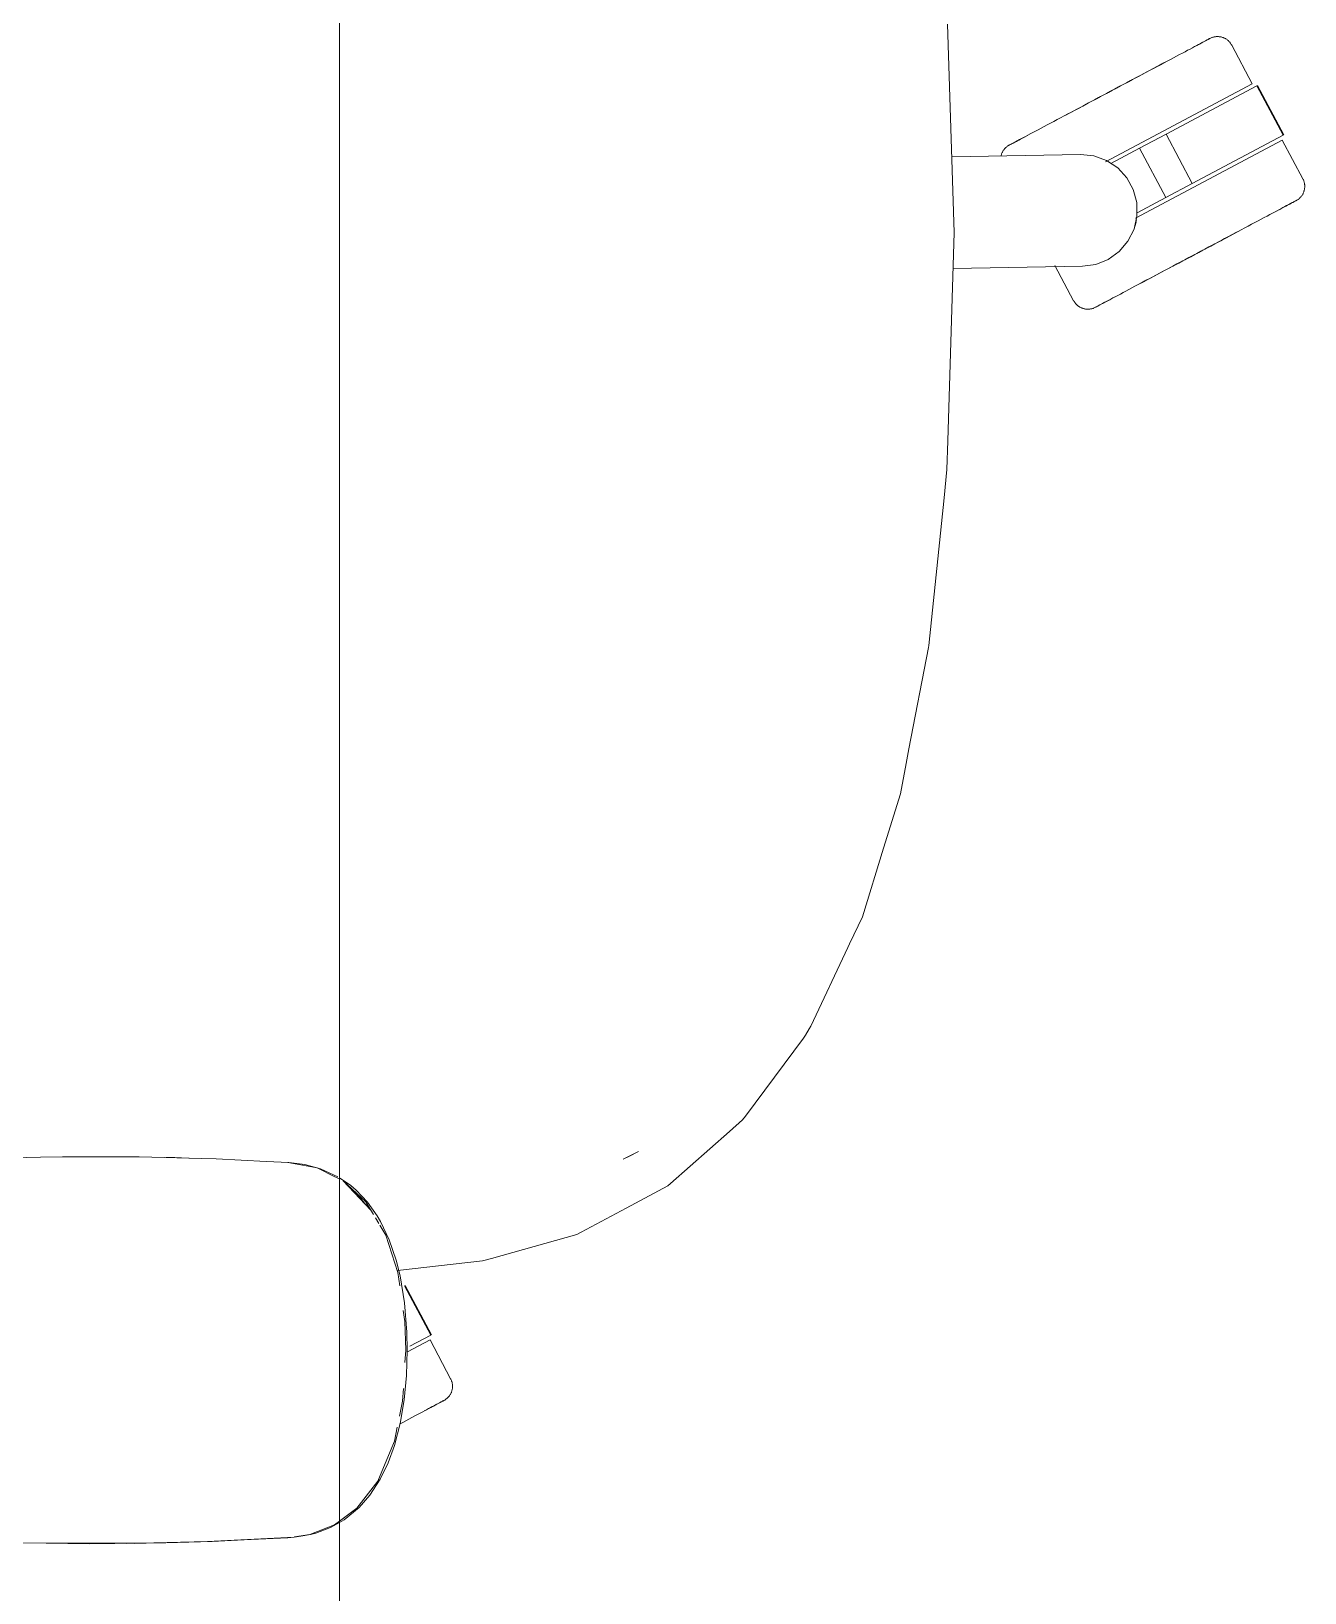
# Model space of a CAD drawing. Header units: millimetres. Extents: x 155927 to 317870, y -36033 to 97293.
# Drawn here: x 226562.2 to 226881, y 10103.1 to 10494.2 of the extents above; entities that cross this region are included whole.
import ezdxf

# ---------------------------------------------------------------- set-up
doc = ezdxf.new("R2010")
doc.units = ezdxf.units.MM
doc.header["$MEASUREMENT"] = 0
doc.layers.add('G-IMPT', color=8, linetype='CONTINUOUS', lineweight=9)
doc.layers.add('I-FURN', color=8, linetype='CONTINUOUS', lineweight=9)

msp = doc.modelspace()

# ---------------------------------------------------------------- linework, layer by layer
at = {"layer": 'G-IMPT'}
for p, q in [((226791.57, 10496.02), (226793.27, 10443.84)), ((226793.27, 10443.84), (226791.66, 10391.67)), ((226791.66, 10391.67), (226791.43, 10384.42)), ((226790.7, 10377.35), (226791.43, 10384.42)), ((226786.88, 10340.36), (226790.7, 10377.35)), ((226781.92, 10314.52), (226786.79, 10339.9)), ((226786.88, 10340.36), (226786.79, 10339.9)), ((226779.76, 10303.25), (226781.22, 10310.85)), ((226781.92, 10314.52), (226781.22, 10310.85)), ((226775.57, 10289.64), (226779.76, 10303.25)), ((226770.25, 10272.37), (226775.57, 10289.64)), ((226770.25, 10272.37), (226767.06, 10265.61)), ((226757.36, 10245.05), (226766.62, 10264.69)), ((226766.62, 10264.69), (226767.06, 10265.61)), ((226755.99, 10242.76), (226756.93, 10244.34)), ((226757.36, 10245.05), (226756.93, 10244.34)), ((226755.53, 10241.99), (226740.96, 10222.49)), ((226755.53, 10241.99), (226755.99, 10242.76)), ((226736.98, 10218.65), (226740.24, 10221.52)), ((226740.96, 10222.49), (226740.24, 10221.52)), ((226736.98, 10218.65), (226722.19, 10205.64)), ((226714.23, 10213.66), (226710.34, 10211.7)), ((226714.23, 10213.66), (226711.93, 10212.48)), ((226564.52, 10212.24), (226552.22, 10211.95)), ((226564.52, 10212.24), (226569.99, 10212.32)), ((226584.71, 10212.32), (226569.99, 10212.32)), ((226589.22, 10212.27), (226584.71, 10212.32)), ((226589.22, 10212.27), (226604.89, 10211.89)), ((226595.95, 10212.1), (226598.16, 10212.1)), ((226601.49, 10211.95), (226598.16, 10212.1)), ((226604.89, 10211.89), (226608.43, 10211.77)), ((226620.99, 10211.15), (226608.43, 10211.77)), ((226620.99, 10211.15), (226626.66, 10210.87)), ((226633.78, 10209.5), (226626.43, 10210.87)), ((226626.66, 10210.87), (226630.67, 10210.37)), ((226630.67, 10210.37), (226634.62, 10209.31)), ((226638.04, 10207.4), (226633.78, 10209.5)), ((226638.95, 10207.32), (226634.62, 10209.31)), ((226711.93, 10212.48), (226710.34, 10211.7)), ((226638.04, 10207.4), (226639.31, 10206.77)), ((226639.31, 10207.07), (226642.17, 10205.12)), ((226640.28, 10206.3), (226642.69, 10204.06)), ((226647.18, 10198.9), (226640.28, 10206.3)), ((226645.98, 10200.99), (226640.28, 10206.3)), ((226722.19, 10205.64), (226721.53, 10205.05)), ((226643.49, 10203.98), (226642.17, 10205.12)), ((226645.77, 10200.53), (226642.69, 10204.06)), ((226643.49, 10203.98), (226646.35, 10200.94)), ((226711.09, 10199.47), (226721.53, 10205.05)), ((226647.18, 10198.9), (226645.9, 10200.37)), ((226647.87, 10197.84), (226645.98, 10200.99)), ((226646.35, 10200.94), (226648.8, 10197.48)), ((226649.6, 10196.11), (226648.8, 10197.48)), ((226699.86, 10193.46), (226711.09, 10199.47)), ((226649.2, 10195.61), (226648.34, 10197.05)), ((226650.95, 10192.69), (226649.48, 10195.14)), ((226651.81, 10191.47), (226649.6, 10196.11)), ((226698.74, 10192.86), (226699.86, 10193.46)), ((226653.98, 10183.3), (226650.95, 10192.69)), ((226653.55, 10186.38), (226651.81, 10191.47)), ((226677.4, 10186.85), (226698.74, 10192.86)), ((226653.55, 10186.38), (226654.53, 10182.46)), ((226653.86, 10183.8), (226675.14, 10186.22)), ((226677.4, 10186.85), (226675.14, 10186.22)), ((226654.44, 10180.01), (226653.98, 10183.3)), ((226654.53, 10182.46), (226655.65, 10175.69)), ((226656.22, 10168.38), (226655.65, 10175.69)), ((226655.7, 10171.04), (226655.31, 10173.82)), ((226655.7, 10171.04), (226655.93, 10163.87)), ((226656.22, 10168.38), (226656.31, 10163.87)), ((226655.74, 10160.76), (226655.93, 10163.87)), ((226656.31, 10163.87), (226656.13, 10157.53)), ((226655.56, 10151.38), (226656.13, 10157.53)), ((226654.38, 10147.3), (226655.15, 10151.05)), ((226655.56, 10151.38), (226654.56, 10145.45)), ((226655.15, 10151.05), (226655.35, 10154.25)), ((226653.11, 10141.09), (226653.82, 10144.55)), ((226653.13, 10139.97), (226654.56, 10145.45)), ((226653.11, 10141.09), (226650.78, 10135.46)), ((226653.13, 10139.97), (226651.55, 10135.64)), ((226648.94, 10131.07), (226650.78, 10135.46)), ((226649.56, 10131.56), (226651.55, 10135.64)), ((226643.72, 10124.28), (226648.94, 10131.07)), ((226649.56, 10131.56), (226646.91, 10127.52)), ((226646.91, 10127.52), (226644.24, 10124.48)), ((226639.31, 10121.01), (226643.72, 10124.28)), ((226640.5, 10121.4), (226644.24, 10124.48)), ((226631.9, 10117.7), (226638.1, 10120.11)), ((226637.07, 10119.44), (226633.43, 10118.05)), ((226637.07, 10119.44), (226639.31, 10120.72)), ((226638.1, 10120.11), (226639.31, 10121.01)), ((226639.31, 10120.72), (226640.5, 10121.4)), ((226565.88, 10115.48), (226557.47, 10115.64)), ((226565.88, 10115.48), (226595.9, 10115.59)), ((226565.88, 10115.48), (226586.07, 10115.43)), ((226565.88, 10115.48), (226576.68, 10115.39)), ((226595.9, 10115.59), (226576.68, 10115.39)), ((226585.58, 10115.48), (226588.11, 10115.45)), ((226586.07, 10115.43), (226607.47, 10115.94)), ((226586.07, 10115.43), (226606.26, 10115.9)), ((226586.07, 10115.43), (226595.9, 10115.59)), ((226588.11, 10115.45), (226590.02, 10115.52)), ((226595.9, 10115.59), (226607.47, 10115.94)), ((226606.26, 10115.9), (226628.04, 10116.98)), ((226606.26, 10115.9), (226626.43, 10116.87)), ((226607.47, 10115.94), (226606.26, 10115.9)), ((226607.47, 10115.94), (226628.04, 10116.98)), ((226628.04, 10116.98), (226626.43, 10116.87)), ((226628.04, 10116.98), (226629.69, 10117.24)), ((226631.9, 10117.7), (226628.06, 10117.12)), ((226632.08, 10117.68), (226629.69, 10117.24)), ((226632.08, 10117.68), (226633.43, 10118.05))]:
    msp.add_line(p, q, dxfattribs=at)
at = {"layer": 'I-FURN'}
for p, q in [((226639.31, 10986.07), (226639.31, 9386.07)), ((226639.31, 9386.07), (226639.31, 10986.07)), ((226853.68, 10490.52), (226854.18, 10490.79)), ((226854.43, 10490.92), (226853.95, 10490.67)), ((226854.18, 10490.79), (226854.64, 10491.04)), ((226854.88, 10491.16), (226854.43, 10490.92)), ((226854.64, 10491.04), (226855.07, 10491.26)), ((226855.29, 10491.38), (226854.88, 10491.16)), ((226855.07, 10491.26), (226855.47, 10491.47)), ((226855.66, 10491.58), (226855.29, 10491.38)), ((226855.47, 10491.47), (226855.82, 10491.66)), ((226856, 10491.76), (226855.66, 10491.58)), ((226855.82, 10491.66), (226856.14, 10491.83)), ((226856.3, 10491.91), (226856, 10491.76)), ((226856.14, 10491.83), (226856.42, 10491.98)), ((226856.55, 10492.05), (226856.3, 10491.91)), ((226856.42, 10491.98), (226856.66, 10492.11)), ((226856.77, 10492.17), (226856.55, 10492.05)), ((226856.66, 10492.11), (226856.86, 10492.21)), ((226856.95, 10492.26), (226856.77, 10492.17)), ((226856.86, 10492.21), (226857.02, 10492.3)), ((226857.09, 10492.34), (226856.95, 10492.26)), ((226857.02, 10492.3), (226857.15, 10492.37)), ((226857.19, 10492.39), (226857.09, 10492.34)), ((226857.15, 10492.37), (226857.23, 10492.41)), ((226857.25, 10492.42), (226857.19, 10492.39)), ((226857.23, 10492.41), (226857.27, 10492.43)), ((226857.28, 10492.43), (226857.25, 10492.42)), ((226857.27, 10492.43), (226857.28, 10492.43)), ((226857.28, 10492.43), (226857.42, 10492.51)), ((226857.42, 10492.51), (226857.57, 10492.57)), ((226857.57, 10492.57), (226857.71, 10492.64)), ((226857.71, 10492.64), (226857.87, 10492.69)), ((226857.87, 10492.69), (226858.02, 10492.74)), ((226858.02, 10492.74), (226858.18, 10492.78)), ((226858.18, 10492.78), (226858.33, 10492.82)), ((226858.33, 10492.82), (226858.49, 10492.85)), ((226858.49, 10492.85), (226858.65, 10492.87)), ((226858.65, 10492.87), (226858.81, 10492.89)), ((226858.81, 10492.89), (226858.97, 10492.9)), ((226858.97, 10492.9), (226859.13, 10492.91)), ((226859.13, 10492.91), (226859.29, 10492.9)), ((226859.29, 10492.9), (226859.45, 10492.9)), ((226859.45, 10492.9), (226859.61, 10492.88)), ((226859.61, 10492.88), (226859.77, 10492.86)), ((226859.77, 10492.86), (226859.93, 10492.83)), ((226859.93, 10492.83), (226860.09, 10492.8)), ((226860.09, 10492.8), (226860.25, 10492.76)), ((226860.25, 10492.76), (226860.4, 10492.71)), ((226860.4, 10492.71), (226860.55, 10492.66)), ((226860.55, 10492.66), (226860.7, 10492.6)), ((226860.7, 10492.6), (226860.85, 10492.54)), ((226860.85, 10492.54), (226861, 10492.47)), ((226861, 10492.47), (226861.14, 10492.39)), ((226861.14, 10492.39), (226861.28, 10492.31)), ((226861.28, 10492.31), (226861.41, 10492.22)), ((226861.41, 10492.22), (226861.55, 10492.13)), ((226861.55, 10492.13), (226861.67, 10492.03)), ((226861.67, 10492.03), (226861.8, 10491.93)), ((226861.8, 10491.93), (226861.92, 10491.82)), ((226861.92, 10491.82), (226862.03, 10491.71)), ((226862.03, 10491.71), (226862.14, 10491.59)), ((226862.14, 10491.59), (226862.25, 10491.47)), ((226862.25, 10491.47), (226862.35, 10491.35)), ((226862.35, 10491.35), (226862.45, 10491.22)), ((226862.45, 10491.22), (226862.54, 10491.08)), ((226862.54, 10491.08), (226862.62, 10490.95)), ((226862.62, 10490.95), (226862.71, 10490.81)), ((226862.71, 10490.81), (226862.73, 10490.77)), ((226867.88, 10481.08), (226862.73, 10490.77)), ((226847.37, 10487.17), (226846.55, 10486.73)), ((226848.15, 10487.58), (226847.37, 10487.17)), ((226848.92, 10487.99), (226848.15, 10487.58)), ((226849.65, 10488.38), (226848.92, 10487.99)), ((226850.36, 10488.76), (226849.65, 10488.38)), ((226851.04, 10489.12), (226850.36, 10488.76)), ((226851.68, 10489.46), (226851.04, 10489.12)), ((226852.3, 10489.79), (226851.68, 10489.46)), ((226852.88, 10490.1), (226852.3, 10489.79)), ((226852.57, 10489.93), (226853.14, 10490.24)), ((226853.44, 10490.39), (226852.88, 10490.1)), ((226853.14, 10490.24), (226853.68, 10490.52)), ((226853.95, 10490.67), (226853.44, 10490.39)), ((226839.35, 10482.9), (226838.38, 10482.39)), ((226838.82, 10482.62), (226839.79, 10483.14)), ((226840.3, 10483.41), (226839.35, 10482.9)), ((226839.79, 10483.14), (226840.74, 10483.64)), ((226841.25, 10483.91), (226840.3, 10483.41)), ((226840.74, 10483.64), (226841.68, 10484.14)), ((226842.18, 10484.41), (226841.25, 10483.91)), ((226841.68, 10484.14), (226842.6, 10484.63)), ((226843.09, 10484.89), (226842.18, 10484.41)), ((226842.6, 10484.63), (226843.5, 10485.11)), ((226843.99, 10485.37), (226843.09, 10484.89)), ((226843.5, 10485.11), (226844.39, 10485.58)), ((226844.86, 10485.83), (226843.99, 10485.37)), ((226844.39, 10485.58), (226845.26, 10486.05)), ((226845.72, 10486.29), (226844.86, 10485.83)), ((226845.26, 10486.05), (226846.11, 10486.5)), ((226846.55, 10486.73), (226845.72, 10486.29)), ((226867.88, 10481.08), (226831.13, 10461.54)), ((226832.41, 10479.21), (226831.4, 10478.68)), ((226831.87, 10478.92), (226832.87, 10479.46)), ((226833.41, 10479.75), (226832.41, 10479.21)), ((226832.87, 10479.46), (226833.88, 10479.99)), ((226834.42, 10480.28), (226833.41, 10479.75)), ((226833.88, 10479.99), (226834.88, 10480.53)), ((226835.42, 10480.81), (226834.42, 10480.28)), ((226834.88, 10480.53), (226835.87, 10481.06)), ((226836.41, 10481.34), (226835.42, 10480.81)), ((226835.87, 10481.06), (226836.87, 10481.58)), ((226837.4, 10481.87), (226836.41, 10481.34)), ((226836.87, 10481.58), (226837.85, 10482.11)), ((226838.38, 10482.39), (226837.4, 10481.87)), ((226837.85, 10482.11), (226838.82, 10482.62)), ((226846.29, 10468.47), (226869, 10480.55)), ((226869, 10480.55), (226875.57, 10468.19)), ((226875.74, 10468.28), (226869.17, 10480.64)), ((226823.97, 10474.73), (226824.93, 10475.24)), ((226825.45, 10475.51), (226824.49, 10475)), ((226824.93, 10475.24), (226825.9, 10475.75)), ((226826.43, 10476.03), (226825.45, 10475.51)), ((226825.9, 10475.75), (226826.88, 10476.27)), ((226827.41, 10476.55), (226826.43, 10476.03)), ((226826.88, 10476.27), (226827.87, 10476.8)), ((226828.4, 10477.08), (226827.41, 10476.55)), ((226827.87, 10476.8), (226828.86, 10477.33)), ((226829.4, 10477.61), (226828.4, 10477.08)), ((226828.86, 10477.33), (226829.86, 10477.86)), ((226830.4, 10478.14), (226829.4, 10477.61)), ((226829.86, 10477.86), (226830.86, 10478.39)), ((226831.4, 10478.68), (226830.4, 10478.14)), ((226830.86, 10478.39), (226831.87, 10478.92)), ((226817.34, 10471.2), (226816.54, 10470.78)), ((226818.17, 10471.64), (226817.34, 10471.2)), ((226819.02, 10472.09), (226818.17, 10471.64)), ((226819.88, 10472.55), (226819.02, 10472.09)), ((226820.77, 10473.02), (226819.88, 10472.55)), ((226821.68, 10473.51), (226820.77, 10473.02)), ((226821.19, 10473.25), (226822.1, 10473.73)), ((226822.6, 10474), (226821.68, 10473.51)), ((226822.1, 10473.73), (226823.03, 10474.23)), ((226823.54, 10474.5), (226822.6, 10474)), ((226823.03, 10474.23), (226823.97, 10474.73)), ((226824.49, 10475), (226823.54, 10474.5)), ((226810.1, 10467.35), (226809.63, 10467.1)), ((226809.84, 10467.21), (226810.32, 10467.47)), ((226810.6, 10467.62), (226810.1, 10467.35)), ((226810.32, 10467.47), (226810.84, 10467.74)), ((226811.13, 10467.9), (226810.6, 10467.62)), ((226810.84, 10467.74), (226811.39, 10468.04)), ((226811.7, 10468.2), (226811.13, 10467.9)), ((226811.39, 10468.04), (226811.98, 10468.35)), ((226812.3, 10468.52), (226811.7, 10468.2)), ((226812.94, 10468.86), (226812.3, 10468.52)), ((226813.6, 10469.21), (226812.94, 10468.86)), ((226814.3, 10469.58), (226813.6, 10469.21)), ((226815.02, 10469.97), (226814.3, 10469.58)), ((226815.77, 10470.36), (226815.02, 10469.97)), ((226816.54, 10470.78), (226815.77, 10470.36)), ((226839.65, 10464.94), (226846.29, 10468.47)), ((226846.29, 10468.47), (226852.86, 10456.11)), ((226875.57, 10468.19), (226852.86, 10456.11)), ((226792.65, 10462.8), (226824.85, 10463.36)), ((226805.01, 10463.22), (226805.06, 10463.38)), ((226805.06, 10463.38), (226805.11, 10463.53)), ((226805.11, 10463.53), (226805.17, 10463.68)), ((226805.17, 10463.68), (226805.23, 10463.83)), ((226805.23, 10463.83), (226805.3, 10463.97)), ((226805.3, 10463.97), (226805.38, 10464.12)), ((226805.38, 10464.12), (226805.46, 10464.26)), ((226805.46, 10464.26), (226805.55, 10464.39)), ((226805.55, 10464.39), (226805.64, 10464.52)), ((226805.64, 10464.52), (226805.74, 10464.65)), ((226805.74, 10464.65), (226805.84, 10464.78)), ((226805.84, 10464.78), (226805.95, 10464.9)), ((226805.95, 10464.9), (226806.06, 10465.01)), ((226806.06, 10465.01), (226806.18, 10465.12)), ((226806.18, 10465.12), (226806.3, 10465.23)), ((226806.3, 10465.23), (226806.42, 10465.33)), ((226806.42, 10465.33), (226806.55, 10465.43)), ((226806.55, 10465.43), (226806.69, 10465.52)), ((226806.69, 10465.52), (226806.82, 10465.6)), ((226806.82, 10465.6), (226806.96, 10465.68)), ((226806.96, 10465.68), (226807, 10465.7)), ((226807, 10465.7), (226807.02, 10465.71)), ((226807.01, 10465.71), (226807, 10465.7)), ((226807.05, 10465.73), (226807.01, 10465.71)), ((226807.02, 10465.71), (226807.08, 10465.75)), ((226807.13, 10465.77), (226807.05, 10465.73)), ((226807.08, 10465.75), (226807.18, 10465.8)), ((226807.25, 10465.84), (226807.13, 10465.77)), ((226807.18, 10465.8), (226807.32, 10465.87)), ((226807.41, 10465.92), (226807.25, 10465.84)), ((226807.32, 10465.87), (226807.5, 10465.97)), ((226807.62, 10466.03), (226807.41, 10465.92)), ((226807.5, 10465.97), (226807.72, 10466.09)), ((226807.86, 10466.16), (226807.62, 10466.03)), ((226807.72, 10466.09), (226807.98, 10466.22)), ((226808.14, 10466.31), (226807.86, 10466.16)), ((226807.98, 10466.22), (226808.28, 10466.38)), ((226808.45, 10466.48), (226808.14, 10466.31)), ((226808.28, 10466.38), (226808.61, 10466.56)), ((226808.81, 10466.66), (226808.45, 10466.48)), ((226808.61, 10466.56), (226808.98, 10466.76)), ((226809.2, 10466.87), (226808.81, 10466.66)), ((226808.98, 10466.76), (226809.39, 10466.98)), ((226809.63, 10467.1), (226809.2, 10466.87)), ((226809.39, 10466.98), (226809.84, 10467.21)), ((226824.85, 10463.36), (226828.2, 10463.01)), ((226832.5, 10461.14), (226839.65, 10464.94)), ((226875.39, 10466.96), (226838.67, 10447.43)), ((226839.65, 10464.94), (226846.22, 10452.58)), ((226880.54, 10457.27), (226875.39, 10466.96)), ((226804.97, 10463.07), (226805.01, 10463.22)), ((226828.2, 10463.01), (226831.37, 10461.87)), ((226831.37, 10461.87), (226834.18, 10460)), ((226834.18, 10460), (226836.46, 10457.52)), ((226836.46, 10457.52), (226838.08, 10454.56)), ((226852.86, 10456.11), (226846.22, 10452.58)), ((226880.54, 10457.27), (226880.61, 10457.13)), ((226880.61, 10457.13), (226880.68, 10456.98)), ((226880.68, 10456.98), (226880.74, 10456.83)), ((226880.74, 10456.83), (226880.79, 10456.68)), ((226880.79, 10456.68), (226880.84, 10456.52)), ((226880.84, 10456.52), (226880.88, 10456.37)), ((226880.88, 10456.37), (226880.92, 10456.21)), ((226880.92, 10456.21), (226880.95, 10456.05)), ((226880.95, 10456.05), (226880.98, 10455.89)), ((226880.98, 10455.89), (226880.99, 10455.73)), ((226880.99, 10455.73), (226881, 10455.57)), ((226881, 10455.57), (226881.01, 10455.41)), ((226838.08, 10454.56), (226838.95, 10451.3)), ((226846.22, 10452.58), (226839.08, 10448.78)), ((226878.26, 10451.49), (226878.46, 10451.6)), ((226878.55, 10451.65), (226878.37, 10451.55)), ((226878.46, 10451.6), (226878.62, 10451.68)), ((226878.69, 10451.72), (226878.55, 10451.65)), ((226878.62, 10451.68), (226878.74, 10451.75)), ((226878.79, 10451.78), (226878.69, 10451.72)), ((226878.74, 10451.75), (226878.82, 10451.79)), ((226878.85, 10451.81), (226878.79, 10451.78)), ((226878.82, 10451.79), (226878.86, 10451.82)), ((226878.87, 10451.82), (226878.85, 10451.81)), ((226878.86, 10451.82), (226878.87, 10451.82)), ((226878.91, 10451.84), (226878.87, 10451.82)), ((226879.05, 10451.92), (226878.91, 10451.84)), ((226879.19, 10452), (226879.05, 10451.92)), ((226879.32, 10452.1), (226879.19, 10452)), ((226879.45, 10452.19), (226879.32, 10452.1)), ((226879.57, 10452.29), (226879.45, 10452.19)), ((226879.69, 10452.4), (226879.57, 10452.29)), ((226879.81, 10452.51), (226879.69, 10452.4)), ((226879.92, 10452.63), (226879.81, 10452.51)), ((226880.03, 10452.75), (226879.92, 10452.63)), ((226880.13, 10452.87), (226880.03, 10452.75)), ((226880.23, 10453), (226880.13, 10452.87)), ((226880.32, 10453.13), (226880.23, 10453)), ((226880.41, 10453.27), (226880.32, 10453.13)), ((226880.49, 10453.41), (226880.41, 10453.27)), ((226880.57, 10453.55), (226880.49, 10453.41)), ((226880.64, 10453.69), (226880.57, 10453.55)), ((226880.7, 10453.84), (226880.64, 10453.69)), ((226880.76, 10453.99), (226880.7, 10453.84)), ((226880.82, 10454.14), (226880.76, 10453.99)), ((226880.86, 10454.3), (226880.82, 10454.14)), ((226880.9, 10454.45), (226880.86, 10454.3)), ((226880.94, 10454.61), (226880.9, 10454.45)), ((226880.96, 10454.77), (226880.94, 10454.61)), ((226880.98, 10454.93), (226880.96, 10454.77)), ((226881, 10455.09), (226880.98, 10454.93)), ((226881.01, 10455.25), (226881, 10455.09)), ((226881.01, 10455.41), (226881.01, 10455.25)), ((226839.01, 10447.92), (226838.26, 10444.64)), ((226838.95, 10451.3), (226839.01, 10447.92)), ((226870.85, 10447.56), (226871.58, 10447.94)), ((226871.58, 10447.94), (226872.27, 10448.31)), ((226872.27, 10448.31), (226872.93, 10448.66)), ((226872.93, 10448.66), (226873.57, 10449)), ((226873.57, 10449), (226874.17, 10449.32)), ((226874.48, 10449.48), (226873.9, 10449.17)), ((226874.17, 10449.32), (226874.74, 10449.62)), ((226875.03, 10449.78), (226874.48, 10449.48)), ((226874.74, 10449.62), (226875.27, 10449.91)), ((226875.55, 10450.05), (226875.03, 10449.78)), ((226875.27, 10449.91), (226875.77, 10450.17)), ((226876.03, 10450.31), (226875.55, 10450.05)), ((226875.77, 10450.17), (226876.24, 10450.42)), ((226876.48, 10450.55), (226876.03, 10450.31)), ((226876.24, 10450.42), (226876.67, 10450.65)), ((226876.89, 10450.76), (226876.48, 10450.55)), ((226876.67, 10450.65), (226877.06, 10450.86)), ((226877.26, 10450.96), (226876.89, 10450.76)), ((226877.06, 10450.86), (226877.42, 10451.05)), ((226877.59, 10451.14), (226877.26, 10450.96)), ((226877.42, 10451.05), (226877.74, 10451.22)), ((226877.89, 10451.3), (226877.59, 10451.14)), ((226877.74, 10451.22), (226878.02, 10451.36)), ((226878.15, 10451.44), (226877.89, 10451.3)), ((226878.02, 10451.36), (226878.26, 10451.49)), ((226878.37, 10451.55), (226878.15, 10451.44)), ((226838.26, 10444.64), (226836.74, 10441.62)), ((226863.77, 10443.79), (226862.84, 10443.3)), ((226863.27, 10443.52), (226864.19, 10444.02)), ((226864.69, 10444.28), (226863.77, 10443.79)), ((226864.19, 10444.02), (226865.1, 10444.5)), ((226865.1, 10444.5), (226865.99, 10444.97)), ((226865.99, 10444.97), (226866.86, 10445.43)), ((226866.86, 10445.43), (226867.7, 10445.88)), ((226867.7, 10445.88), (226868.53, 10446.32)), ((226868.53, 10446.32), (226869.33, 10446.74)), ((226869.33, 10446.74), (226870.1, 10447.16)), ((226870.1, 10447.16), (226870.85, 10447.56)), ((226836.74, 10441.62), (226834.55, 10439.06)), ((226855.47, 10439.38), (226856.47, 10439.91)), ((226857.01, 10440.2), (226856.01, 10439.66)), ((226856.47, 10439.91), (226857.47, 10440.44)), ((226858.01, 10440.72), (226857.01, 10440.2)), ((226857.47, 10440.44), (226858.46, 10440.97)), ((226858.99, 10441.25), (226858.01, 10440.72)), ((226858.46, 10440.97), (226859.44, 10441.49)), ((226859.97, 10441.77), (226858.99, 10441.25)), ((226859.44, 10441.49), (226860.42, 10442.01)), ((226860.94, 10442.29), (226859.97, 10441.77)), ((226860.42, 10442.01), (226861.38, 10442.52)), ((226861.9, 10442.79), (226860.94, 10442.29)), ((226861.38, 10442.52), (226862.33, 10443.03)), ((226862.84, 10443.3), (226861.9, 10442.79)), ((226862.33, 10443.03), (226863.27, 10443.52)), ((226831.81, 10437.09), (226828.67, 10435.84)), ((226834.55, 10439.06), (226831.81, 10437.09)), ((226849.01, 10435.94), (226848.02, 10435.42)), ((226848.47, 10435.66), (226849.46, 10436.18)), ((226850, 10436.47), (226849.01, 10435.94)), ((226849.46, 10436.18), (226850.45, 10436.71)), ((226850.99, 10437), (226850, 10436.47)), ((226850.45, 10436.71), (226851.45, 10437.24)), ((226852, 10437.53), (226850.99, 10437)), ((226851.45, 10437.24), (226852.46, 10437.77)), ((226853, 10438.06), (226852, 10437.53)), ((226852.46, 10437.77), (226853.46, 10438.31)), ((226854, 10438.6), (226853, 10438.06)), ((226853.46, 10438.31), (226854.47, 10438.84)), ((226855.01, 10439.13), (226854, 10438.6)), ((226854.47, 10438.84), (226855.47, 10439.38)), ((226856.01, 10439.66), (226855.01, 10439.13)), ((226825.33, 10435.38), (226792.99, 10434.81)), ((226818.44, 10435.6), (226823.15, 10426.75)), ((226828.67, 10435.84), (226825.33, 10435.38)), ((226841.01, 10431.69), (226841.89, 10432.15)), ((226842.37, 10432.41), (226841.48, 10431.94)), ((226841.89, 10432.15), (226842.78, 10432.63)), ((226843.27, 10432.89), (226842.37, 10432.41)), ((226842.78, 10432.63), (226843.7, 10433.12)), ((226844.2, 10433.38), (226843.27, 10432.89)), ((226843.7, 10433.12), (226844.62, 10433.61)), ((226845.13, 10433.88), (226844.2, 10433.38)), ((226844.62, 10433.61), (226845.57, 10434.11)), ((226846.08, 10434.39), (226845.13, 10433.88)), ((226845.57, 10434.11), (226846.53, 10434.62)), ((226847.05, 10434.9), (226846.08, 10434.39)), ((226846.53, 10434.62), (226847.5, 10435.14)), ((226848.02, 10435.42), (226847.05, 10434.9)), ((226847.5, 10435.14), (226848.47, 10435.66)), ((226834.19, 10428.06), (226834.84, 10428.4)), ((226834.84, 10428.4), (226835.51, 10428.77)), ((226835.51, 10428.77), (226836.22, 10429.14)), ((226836.22, 10429.14), (226836.96, 10429.53)), ((226836.96, 10429.53), (226837.72, 10429.94)), ((226837.72, 10429.94), (226838.5, 10430.36)), ((226838.5, 10430.36), (226839.32, 10430.79)), ((226839.32, 10430.79), (226840.15, 10431.23)), ((226840.61, 10431.48), (226839.76, 10431.03)), ((226840.15, 10431.23), (226841.01, 10431.69)), ((226841.48, 10431.94), (226840.61, 10431.48)), ((226823.17, 10426.72), (226823.15, 10426.75)), ((226823.25, 10426.58), (226823.17, 10426.72)), ((226823.33, 10426.44), (226823.25, 10426.58)), ((226823.42, 10426.31), (226823.33, 10426.44)), ((226823.52, 10426.18), (226823.42, 10426.31)), ((226823.62, 10426.05), (226823.52, 10426.18)), ((226823.73, 10425.93), (226823.62, 10426.05)), ((226823.84, 10425.81), (226823.73, 10425.93)), ((226823.95, 10425.7), (226823.84, 10425.81)), ((226824.07, 10425.59), (226823.95, 10425.7)), ((226824.2, 10425.49), (226824.07, 10425.59)), ((226824.33, 10425.39), (226824.2, 10425.49)), ((226824.46, 10425.3), (226824.33, 10425.39)), ((226824.59, 10425.21), (226824.46, 10425.3)), ((226824.73, 10425.13), (226824.59, 10425.21)), ((226824.87, 10425.05), (226824.73, 10425.13)), ((226825.02, 10424.98), (226824.87, 10425.05)), ((226825.17, 10424.92), (226825.02, 10424.98)), ((226825.32, 10424.86), (226825.17, 10424.92)), ((226825.47, 10424.81), (226825.32, 10424.86)), ((226825.62, 10424.76), (226825.47, 10424.81)), ((226825.78, 10424.72), (226825.62, 10424.76)), ((226825.94, 10424.69), (226825.78, 10424.72)), ((226826.1, 10424.66), (226825.94, 10424.69)), ((226826.26, 10424.64), (226826.1, 10424.66)), ((226826.42, 10424.63), (226826.26, 10424.64)), ((226826.58, 10424.62), (226826.42, 10424.63)), ((226826.74, 10424.62), (226826.58, 10424.62)), ((226826.9, 10424.62), (226826.74, 10424.62)), ((226827.06, 10424.63), (226826.9, 10424.62)), ((226827.22, 10424.65), (226827.06, 10424.63)), ((226827.38, 10424.67), (226827.22, 10424.65)), ((226827.54, 10424.7), (226827.38, 10424.67)), ((226827.7, 10424.74), (226827.54, 10424.7)), ((226827.85, 10424.78), (226827.7, 10424.74)), ((226828.01, 10424.83), (226827.85, 10424.78)), ((226828.16, 10424.89), (226828.01, 10424.83)), ((226828.31, 10424.95), (226828.16, 10424.89)), ((226828.45, 10425.01), (226828.31, 10424.95)), ((226828.6, 10425.09), (226828.45, 10425.01)), ((226828.64, 10425.11), (226828.6, 10425.09)), ((226828.6, 10425.09), (226828.62, 10425.1)), ((226828.6, 10425.09), (226828.6, 10425.09)), ((226828.62, 10425.1), (226828.68, 10425.13)), ((226828.73, 10425.16), (226828.64, 10425.11)), ((226828.68, 10425.13), (226828.78, 10425.18)), ((226828.85, 10425.22), (226828.73, 10425.16)), ((226828.78, 10425.18), (226828.92, 10425.26)), ((226829.01, 10425.31), (226828.85, 10425.22)), ((226828.92, 10425.26), (226829.1, 10425.35)), ((226829.21, 10425.41), (226829.01, 10425.31)), ((226829.1, 10425.35), (226829.32, 10425.47)), ((226829.45, 10425.54), (226829.21, 10425.41)), ((226829.32, 10425.47), (226829.58, 10425.61)), ((226829.73, 10425.69), (226829.45, 10425.54)), ((226829.58, 10425.61), (226829.87, 10425.77)), ((226830.05, 10425.86), (226829.73, 10425.69)), ((226829.87, 10425.77), (226830.21, 10425.94)), ((226830.4, 10426.05), (226830.05, 10425.86)), ((226830.21, 10425.94), (226830.58, 10426.14)), ((226830.8, 10426.26), (226830.4, 10426.05)), ((226830.58, 10426.14), (226830.99, 10426.36)), ((226831.23, 10426.49), (226830.8, 10426.26)), ((226830.99, 10426.36), (226831.44, 10426.6)), ((226831.69, 10426.73), (226831.23, 10426.49)), ((226831.44, 10426.6), (226831.92, 10426.85)), ((226832.19, 10427), (226831.69, 10426.73)), ((226831.92, 10426.85), (226832.44, 10427.13)), ((226832.73, 10427.28), (226832.19, 10427)), ((226832.44, 10427.13), (226832.99, 10427.42)), ((226833.3, 10427.59), (226832.73, 10427.28)), ((226832.99, 10427.42), (226833.57, 10427.73)), ((226833.57, 10427.73), (226834.19, 10428.06)), ((226655.64, 10180), (226655.64, 10180)), ((226655.64, 10180), (226662.21, 10167.64)), ((226662.38, 10167.73), (226655.81, 10180.09)), ((226662.03, 10166.41), (226656.4, 10163.42)), ((226662.21, 10167.64), (226656.92, 10164.83)), ((226667.18, 10156.72), (226662.03, 10166.41)), ((226667.18, 10156.72), (226667.25, 10156.58)), ((226667.25, 10156.58), (226667.32, 10156.43)), ((226667.32, 10156.43), (226667.38, 10156.28)), ((226667.38, 10156.28), (226667.43, 10156.13)), ((226667.43, 10156.13), (226667.48, 10155.98)), ((226667.48, 10155.98), (226667.53, 10155.82)), ((226667.53, 10155.82), (226667.56, 10155.67)), ((226667.56, 10155.67), (226667.59, 10155.51)), ((226667.59, 10155.51), (226667.62, 10155.35)), ((226667.63, 10154.38), (226667.6, 10154.22)), ((226667.62, 10155.35), (226667.63, 10155.19)), ((226667.63, 10155.19), (226667.65, 10155.03)), ((226667.64, 10154.54), (226667.63, 10154.38)), ((226667.65, 10154.71), (226667.64, 10154.54)), ((226667.65, 10155.03), (226667.65, 10154.87)), ((226667.65, 10154.87), (226667.65, 10154.71)), ((226663.9, 10150.42), (226663.53, 10150.22)), ((226663.7, 10150.31), (226664.06, 10150.5)), ((226664.24, 10150.59), (226663.9, 10150.42)), ((226664.06, 10150.5), (226664.38, 10150.67)), ((226664.53, 10150.75), (226664.24, 10150.59)), ((226664.38, 10150.67), (226664.66, 10150.82)), ((226664.79, 10150.89), (226664.53, 10150.75)), ((226664.66, 10150.82), (226664.9, 10150.95)), ((226665.01, 10151.01), (226664.79, 10150.89)), ((226664.9, 10150.95), (226665.1, 10151.05)), ((226665.19, 10151.1), (226665.01, 10151.01)), ((226665.1, 10151.05), (226665.26, 10151.14)), ((226665.33, 10151.18), (226665.19, 10151.1)), ((226665.26, 10151.14), (226665.38, 10151.2)), ((226665.43, 10151.23), (226665.33, 10151.18)), ((226665.38, 10151.2), (226665.46, 10151.25)), ((226665.49, 10151.26), (226665.43, 10151.23)), ((226665.46, 10151.25), (226665.51, 10151.27)), ((226665.51, 10151.27), (226665.49, 10151.26)), ((226665.55, 10151.29), (226665.51, 10151.27)), ((226665.51, 10151.27), (226665.51, 10151.27)), ((226665.69, 10151.37), (226665.55, 10151.29)), ((226665.83, 10151.46), (226665.69, 10151.37)), ((226665.96, 10151.55), (226665.83, 10151.46)), ((226666.09, 10151.65), (226665.96, 10151.55)), ((226666.21, 10151.75), (226666.09, 10151.65)), ((226666.34, 10151.85), (226666.21, 10151.75)), ((226666.45, 10151.97), (226666.34, 10151.85)), ((226666.57, 10152.08), (226666.45, 10151.97)), ((226666.67, 10152.2), (226666.57, 10152.08)), ((226666.78, 10152.32), (226666.67, 10152.2)), ((226666.87, 10152.45), (226666.78, 10152.32)), ((226666.97, 10152.59), (226666.87, 10152.45)), ((226667.05, 10152.72), (226666.97, 10152.59)), ((226667.13, 10152.86), (226667.05, 10152.72)), ((226667.21, 10153), (226667.13, 10152.86)), ((226667.28, 10153.15), (226667.21, 10153)), ((226667.35, 10153.29), (226667.28, 10153.15)), ((226667.4, 10153.44), (226667.35, 10153.29)), ((226667.46, 10153.6), (226667.4, 10153.44)), ((226667.5, 10153.75), (226667.46, 10153.6)), ((226667.54, 10153.91), (226667.5, 10153.75)), ((226667.58, 10154.07), (226667.54, 10153.91)), ((226667.6, 10154.22), (226667.58, 10154.07)), ((226655.97, 10146.2), (226656.74, 10146.61)), ((226656.74, 10146.61), (226657.49, 10147.01)), ((226657.49, 10147.01), (226658.22, 10147.39)), ((226658.22, 10147.39), (226658.91, 10147.76)), ((226658.91, 10147.76), (226659.57, 10148.12)), ((226659.57, 10148.12), (226660.21, 10148.45)), ((226660.21, 10148.45), (226660.81, 10148.77)), ((226661.12, 10148.94), (226660.54, 10148.63)), ((226660.81, 10148.77), (226661.38, 10149.08)), ((226661.67, 10149.23), (226661.12, 10148.94)), ((226661.38, 10149.08), (226661.91, 10149.36)), ((226662.19, 10149.51), (226661.67, 10149.23)), ((226661.91, 10149.36), (226662.42, 10149.63)), ((226662.67, 10149.76), (226662.19, 10149.51)), ((226662.42, 10149.63), (226662.88, 10149.87)), ((226663.12, 10150), (226662.67, 10149.76)), ((226662.88, 10149.87), (226663.31, 10150.1)), ((226663.53, 10150.22), (226663.12, 10150)), ((226663.31, 10150.1), (226663.7, 10150.31)), ((226654.34, 10145.33), (226655.17, 10145.77)), ((226655.17, 10145.77), (226655.97, 10146.2))]:
    msp.add_line(p, q, dxfattribs=at)
msp.add_arc((226825.28, 10449.37), 13.81, 342.664, 347.6527, dxfattribs=at)
msp.add_open_spline([(226838.89, 10447.01), (226838.81, 10446.58), (226838.71, 10446.15), (226838.59, 10445.73)], degree=3, dxfattribs=at)

doc.saveas('drawing.dxf')
